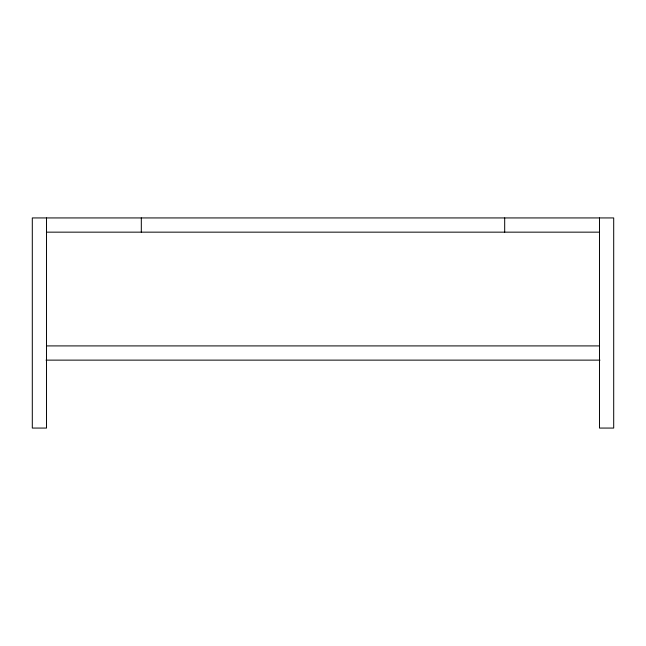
<?xml version="1.0" encoding="UTF-8"?>
<svg xmlns="http://www.w3.org/2000/svg" width="646" height="646" viewBox="0 0 646 646"><rect width="100%" height="100%" fill="white"/><g stroke="black" fill="none" stroke-linecap="round" stroke-linejoin="round"><path stroke-width="0.97" d="M46.52 232.156L599.48 232.156M46.52 345.909L599.48 345.909M46.027 360.129L599.972 360.129M599.48 217.936L599.48 428.064L613.7 428.064L613.7 217.936L32.3 217.936L32.3 428.064L46.52 428.064L46.52 217.936M504.688 217.936L504.688 232.156M141.312 217.936L141.312 232.156"/></g></svg>
